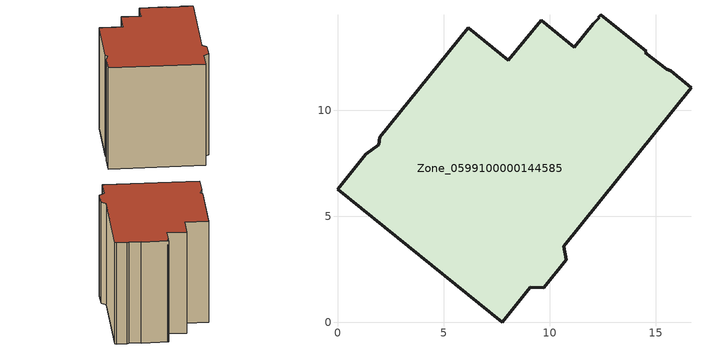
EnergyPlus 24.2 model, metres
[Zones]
Zone_0599100000144585
 floor ground (C_G): 12.4,14.5 14.56,12.76 14.5,12.7 15.52,11.92 15.7,11.85 16.53,11.18 16.66,11.05 10.66,3.59 10.78,2.96 9.72,1.64 9.08,1.65 7.76,0 0,6.27 1.33,7.91 1.95,8.36 1.98,8.72 6.16,13.89 8.05,12.35 9.59,14.23 11.15,12.96 12.05,14.07 12.34,14.34 12.3,14.37 z0
 wall outside (C_F): 1.33,7.91 0,6.27 7.76,0 9.08,1.65 9.72,1.64 10.78,2.96 10.66,3.59 16.66,11.05 16.53,11.18 15.7,11.85 15.52,11.92 14.5,12.7 14.56,12.76 12.4,14.5 12.3,14.37 12.34,14.34 12.05,14.07 11.15,12.96 9.59,14.23 8.05,12.35 6.16,13.89 1.98,8.72 1.95,8.36 1.33,7.91 z0:11.31
 roof outside (C_R): 14.56,12.76 12.4,14.5 12.3,14.37 12.34,14.34 12.05,14.07 11.15,12.96 9.59,14.23 8.05,12.35 6.16,13.89 1.98,8.72 1.95,8.36 1.33,7.91 0,6.27 7.76,0 9.08,1.65 9.72,1.64 10.78,2.96 10.66,3.59 16.66,11.05 16.53,11.18 15.7,11.85 15.52,11.92 14.5,12.7 z11.31
[BUILDING]
Pand.0599100000144585: North Axis=0; Terrain=City; Loads Convergence Tolerance Value=0.04; Temperature Convergence Tolerance Value=0.4; Solar Distribution=FullExterior; Maximum Number of Warmup Days=25; Minimum Number of Warmup Days=1
[Site:Location]
Rotterdam.The.Hague.AP_ZH_NLD Design_Conditions: Latitude=51.96; Longitude=4.45; Time Zone=1; Elevation=-4.5
[SITE:GROUNDTEMPERATURE:BUILDINGSURFACE]
18, 18, 18, 18, 18, 18, 18, 18, 18, 18, 18, 18
[MATERIAL] Thermal Absorptance=0.9; Solar Absorptance=0.7; Visible Absorptance=0.7
Name | Roughness | Thickness | Conductivity | Density | Specific Heat
G.TC.1946 | MediumSmooth | 0.15 | 1 | 540 | 1210
F.TC.1946 | Rough | 0.3 | 0.857143 | 1920 | 840
R.TC.1946 | MediumRough | 0.2 | 0.909091 | 1500 | 1000
[CONSTRUCTION]
C_G: G.TC.1946
C_F: F.TC.1946
C_R: R.TC.1946
[ZONE]
Zone_0599100000144585: Type=1; Multiplier=1; Ceiling Height=Autocalculate; Volume=Autocalculate; Floor Area=autocalculate; Part of Total Floor Area=Yes
[ZONEINFILTRATION:DESIGNFLOWRATE]
Infil_Zone_0599100000144585: Zone or ZoneList or Space or SpaceList=Zone_0599100000144585; Schedule=AlwaysOn; Design Flow Rate Calculation Method=Flow/Area; Flow Rate per Floor Area=0.003; Constant Term Coefficient=1; Temperature Term Coefficient=0; Velocity Term Coefficient=0; Velocity Squared Term Coefficient=0
[HVACTEMPLATE:ZONE:IDEALLOADSAIRSYSTEM]
Zone_0599100000144585: Maximum Heating Supply Air Temperature=50; Minimum Cooling Supply Air Temperature=13; Maximum Heating Supply Air Humidity Ratio=0.0156; Minimum Cooling Supply Air Humidity Ratio=0.0077; Heating Limit=NoLimit; Cooling Limit=NoLimit; Dehumidification Control Type=ConstantSensibleHeatRatio; Cooling Sensible Heat Ratio=0.7; Dehumidification Setpoint=60; Humidification Control Type=None; Humidification Setpoint=30; Outdoor Air Method=None; Outdoor Air Flow Rate per Person=0.00944; Outdoor Air Flow Rate per Zone Floor Area=0; Outdoor Air Flow Rate per Zone=0; Demand Controlled Ventilation Type=None; Outdoor Air Economizer Type=NoEconomizer; Heat Recovery Type=None; Sensible Heat Recovery Effectiveness=0.7; Latent Heat Recovery Effectiveness=0.65
[ZONECONTROL:THERMOSTAT]
ThermostatControl_Zone_0599100000144585: Zone or ZoneList=Zone_0599100000144585; Control Type Schedule=DualSetpointControlType; Control 1=Thermostat_Zone_0599100000144585; Temperature Difference Between Cutout And Setpoint=0
[THERMOSTATSETPOINT:DUALSETPOINT]
Thermostat_Zone_0599100000144585: Heating Setpoint Temperature Schedule=HeatingSetpoint_Zone_0599100000144585; Cooling Setpoint Temperature Schedule=CoolingSetpoint_Zone_0599100000144585
[SCHEDULE:COMPACT]
HeatingSetpoint_Zone_0599100000144585: Through: 12/31, For: AllDays, Until: 24:00, 21
CoolingSetpoint_Zone_0599100000144585: Through: 12/31, For: AllDays, Until: 24:00, 24
DualSetpointControlType: Through: 12/31, For: AllDays, Until: 24:00, 4
AlwaysOn: Through: 12/31, For: AllDays, Until: 24:00, 1
